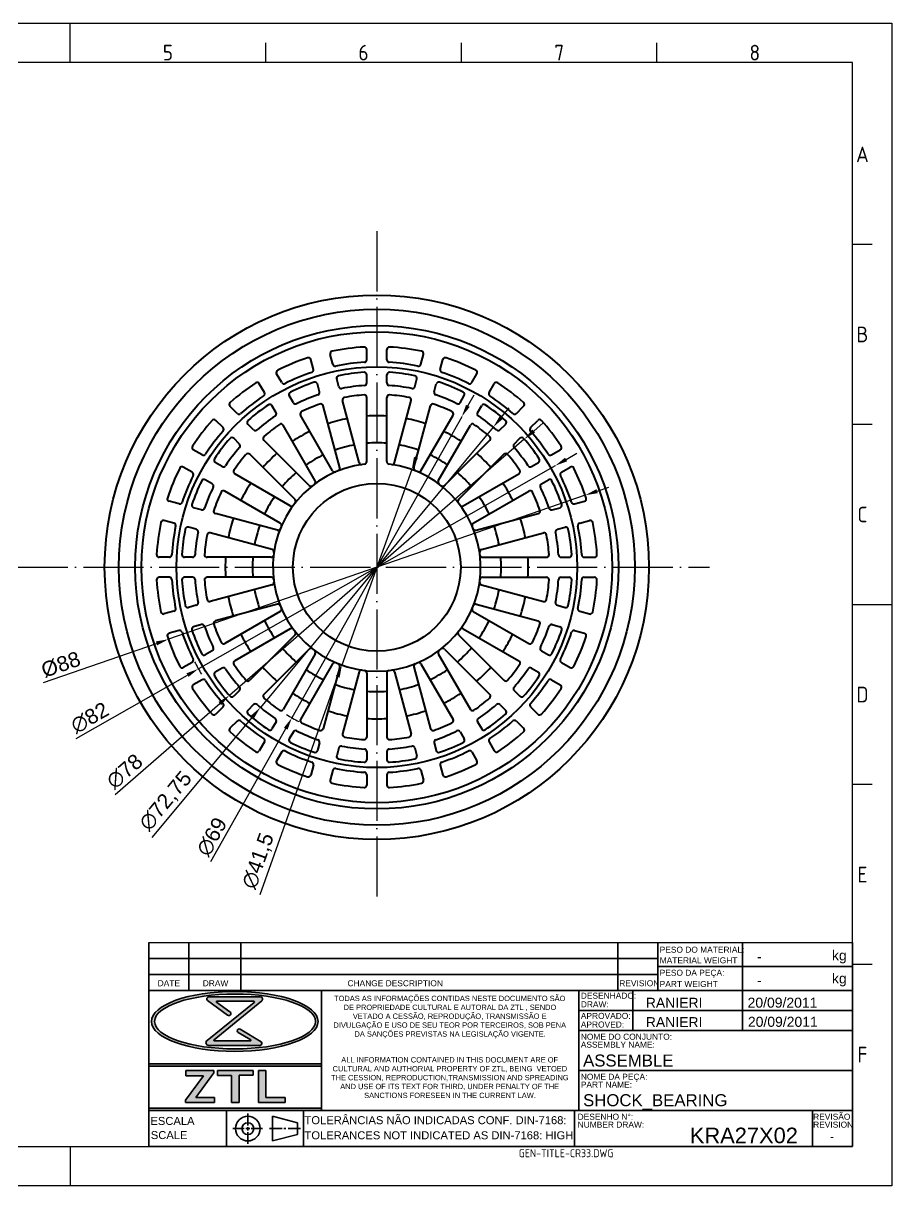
# Model space of a CAD drawing. Header units: millimetres. Extents: x 5041 to 5369, y 1806 to 2038.
# Drawn here: x 5195.4 to 5368.8, y 1805.6 to 2037.7 of the extents above; entities that cross this region are included whole.
import ezdxf
from ezdxf.enums import TextEntityAlignment as Align

# ---------------------------------------------------------------- set-up
doc = ezdxf.new("R2010")
doc.units = ezdxf.units.MM
for name, pattern in [('ACAD_ISO02W100', [15, 12, -3]), ('ACAD_ISO04W100', [30, 24, -3, 0, -3]), ('ACAD_ISO05W100', [33, 24, -3, 0, -3, 0, -3])]:
    doc.linetypes.add(name, pattern=pattern)
for name, color, linetype, lineweight in [('AM_0', 7, 'Continuous', 40), ('AM_4', 1, 'ACAD_ISO04W100', 25), ('AM_5', 3, 'Continuous', 25), ('AM_8', 40, 'ACAD_ISO02W100', 35), ('AM_BOR', 2, 'ACAD_ISO05W100', 35)]:
    doc.layers.add(name, color=color, linetype=linetype, lineweight=lineweight)
doc.styles.add('ACISOTS', font='isocp.shx', dxfattribs={"height": 1})
doc.styles.get("Standard").update_dxf_attribs({"font": 'arial.ttf'})
doc.dimstyles.new('ISO-25', dxfattribs={"dimtxt": 3, "dimasz": 2.5, "dimexe": 1.25, "dimexo": 0.625, "dimtad": 1, "dimtxsty": 'Standard', "dimcen": 2.5, "dimadec": 0, "dimazin": 0, "dimtfac": 1, "dimtmove": 0, "dimatfit": 3, "dimfxl": 1, "dimarcsym": 0})

# ---------------------------------------------------------------- blocks, each defined once
blk = doc.blocks.new('A3 ZTL')
for p, q in [((401.17, 280.82), (19.57, 280.82)), ((401.17, 9.78), (401.17, 280.82)), ((19.57, 9.78), (401.17, 9.78))]:
    blk.add_line(p, q)
at = {"layer": 'AM_BOR', "color": 135, "linetype": 'Continuous', "lineweight": 25}
for p, q in [((0, 290.61), (410.96, 290.61)), ((410.96, 290.61), (410.96, 0)), ((410.96, 0), (0, 0))]:
    blk.add_line(p, q, dxfattribs=at)
at = {"layer": 'AM_BOR', "color": 135, "lineweight": 25}
for p, q in [((205.48, 280.82), (205.48, 290.61)), ((254.4, 280.82), (254.4, 285.71)), ((303.33, 280.82), (303.33, 285.71)), ((352.25, 280.82), (352.25, 285.71)), ((406.07, 235.32), (401.17, 235.32)), ((406.07, 190.31), (401.17, 190.31)), ((401.17, 145.3), (410.96, 145.3)), ((406.07, 100.29), (401.17, 100.29)), ((406.07, 55.28), (401.17, 55.28)), ((205.48, 9.78), (205.48, 0))]:
    blk.add_line(p, q, dxfattribs=at)
at = {"layer": 'AM_BOR', "color": 135, "lineweight": 25, "style": 'ACISOTS'}
for s, p in [('5', (229.94, 283.27)), ('6', (278.86, 283.27)), ('7', (327.79, 283.27)), ('8', (376.71, 283.27)), ('A', (403.62, 257.83)), ('B', (403.62, 212.82)), ('C', (403.62, 167.81)), ('D', (403.62, 122.8)), ('E', (403.62, 77.79)), ('F', (403.62, 32.78))]:
    blk.add_text(s, height=3.91, dxfattribs=at).set_placement(p, align=Align.MIDDLE)
blk = doc.blocks.new('*D23')
at = {"layer": 'AM_5', "color": 0, "lineweight": -2}
for p, q in [((5309.97, 1944.3), (5312.33, 1945.12)), ((5307.61, 1943.49), (5224.35, 1914.73)), ((5199.44, 1906.13), (5221.99, 1913.91))]:
    blk.add_line(p, q, dxfattribs=at)
at = {"layer": 'AM_5', "color": 0}
for points in [[(5309.83, 1944.7), (5310.1, 1943.91), (5307.61, 1943.49)], [(5221.85, 1914.31), (5222.12, 1913.52), (5224.35, 1914.73)]]:
    blk.add_solid(points, dxfattribs=at)
at = {"layer": 'Defpoints', "color": 0}
for p in [(5307.61, 1943.49), (5224.35, 1914.73)]:
    blk.add_point(p, dxfattribs=at)
at = {"layer": 'AM_5', "color": 0, "insert": (5202.88, 1909.68), "char_height": 3, "attachment_point": 5, "rotation": 19.0537}
blk.add_mtext('%%C88', dxfattribs=at)
blk = doc.blocks.new('*D24')
at = {"layer": 'AM_5', "color": 0, "lineweight": -2}
for p, q in [((5303.78, 1950.63), (5305.95, 1951.86)), ((5301.61, 1949.39), (5230.35, 1908.83)), ((5205.95, 1894.94), (5228.17, 1907.59))]:
    blk.add_line(p, q, dxfattribs=at)
blk.add_arc((5265.98, 1929.11), 41, 207.4197, 211.3959, dxfattribs=at)
at = {"layer": 'AM_5', "color": 0}
for points in [[(5303.57, 1950.99), (5303.99, 1950.26), (5301.61, 1949.39)], [(5227.97, 1907.95), (5228.38, 1907.23), (5230.35, 1908.83)]]:
    blk.add_solid(points, dxfattribs=at)
at = {"layer": 'Defpoints', "color": 0}
for p in [(5301.61, 1949.39), (5230.35, 1908.83)]:
    blk.add_point(p, dxfattribs=at)
at = {"layer": 'AM_5', "color": 0, "insert": (5208.66, 1899.06), "char_height": 3, "attachment_point": 5, "rotation": 29.649}
blk.add_mtext('∅82', dxfattribs=at)
blk = doc.blocks.new('*D25')
at = {"layer": 'AM_5', "color": 0, "lineweight": -2}
for p, q in [((5297.32, 1956.31), (5299.21, 1957.95)), ((5295.43, 1954.67), (5236.53, 1903.54)), ((5213.75, 1883.77), (5234.64, 1901.9))]:
    blk.add_line(p, q, dxfattribs=at)
at = {"layer": 'AM_5', "color": 0}
for points in [[(5297.04, 1956.63), (5297.59, 1956), (5295.43, 1954.67)], [(5234.36, 1902.22), (5234.91, 1901.59), (5236.53, 1903.54)]]:
    blk.add_solid(points, dxfattribs=at)
at = {"layer": 'Defpoints', "color": 0}
for p in [(5295.43, 1954.67), (5236.53, 1903.54)]:
    blk.add_point(p, dxfattribs=at)
at = {"layer": 'AM_5', "color": 0, "insert": (5215.61, 1888.35), "char_height": 3, "attachment_point": 5, "rotation": 40.9595}
blk.add_mtext('∅78', dxfattribs=at)
blk = doc.blocks.new('*D26')
at = {"layer": 'AM_5', "color": 0, "lineweight": -2}
for p, q in [((5290.83, 1959.01), (5292.42, 1960.93)), ((5289.23, 1957.08), (5242.73, 1901.13)), ((5221.13, 1875.15), (5241.13, 1899.21))]:
    blk.add_line(p, q, dxfattribs=at)
at = {"layer": 'AM_5', "color": 0}
for points in [[(5290.51, 1959.27), (5291.15, 1958.74), (5289.23, 1957.08)], [(5240.81, 1899.48), (5241.45, 1898.95), (5242.73, 1901.13)]]:
    blk.add_solid(points, dxfattribs=at)
at = {"layer": 'Defpoints', "color": 0}
for p in [(5289.23, 1957.08), (5242.73, 1901.13)]:
    blk.add_point(p, dxfattribs=at)
at = {"layer": 'AM_5', "color": 0, "insert": (5223.91, 1882.37), "char_height": 3, "attachment_point": 5, "rotation": 50.2689}
blk.add_mtext('∅72,75', dxfattribs=at)
blk = doc.blocks.new('*D27')
at = {"layer": 'AM_5', "color": 0, "lineweight": -2}
for p, q in [((5284.16, 1961.33), (5285.39, 1963.51)), ((5282.93, 1959.15), (5249.02, 1899.06)), ((5232.82, 1870.36), (5247.79, 1896.89))]:
    blk.add_line(p, q, dxfattribs=at)
blk.add_arc((5265.98, 1929.11), 34.5, 238.4839, 243.1788, dxfattribs=at)
at = {"layer": 'AM_5', "color": 0}
for points in [[(5283.8, 1961.54), (5284.53, 1961.13), (5282.93, 1959.15)], [(5247.43, 1897.09), (5248.15, 1896.68), (5249.02, 1899.06)]]:
    blk.add_solid(points, dxfattribs=at)
at = {"layer": 'Defpoints', "color": 0}
for p in [(5282.93, 1959.15), (5249.02, 1899.06)]:
    blk.add_point(p, dxfattribs=at)
at = {"layer": 'AM_5', "color": 0, "insert": (5233.04, 1875.3), "char_height": 3, "attachment_point": 5, "rotation": 60.5599}
blk.add_mtext('∅69', dxfattribs=at)
blk = doc.blocks.new('*D28')
at = {"layer": 'AM_5', "color": 0, "lineweight": -2}
for p, q in [((5273.8, 1951), (5274.64, 1953.36)), ((5272.96, 1948.65), (5259, 1909.57)), ((5242.66, 1863.81), (5258.16, 1907.21))]:
    blk.add_line(p, q, dxfattribs=at)
at = {"layer": 'AM_5', "color": 0}
for points in [[(5273.4, 1951.14), (5274.19, 1950.86), (5272.96, 1948.65)], [(5257.77, 1907.35), (5258.55, 1907.07), (5259, 1909.57)]]:
    blk.add_solid(points, dxfattribs=at)
at = {"layer": 'Defpoints', "color": 0}
for p in [(5272.96, 1948.65), (5259, 1909.57)]:
    blk.add_point(p, dxfattribs=at)
at = {"layer": 'AM_5', "color": 0, "insert": (5242.4, 1870.45), "char_height": 3, "attachment_point": 5, "rotation": 70.3473}
blk.add_mtext('∅41,5', dxfattribs=at)

msp = doc.modelspace()

# ---------------------------------------------------------------- hatches: boundary and pattern name
at = {"linetype": 'Continuous'}
h = msp.add_hatch(color=0, dxfattribs=at)
h.paths.add_polyline_path([(5254.905, 1829.984), (5220.448, 1829.984), (5220.448, 1829.501), (5254.905, 1829.501)])
h.paths.add_polyline_path([(5254.905, 1821.122), (5220.448, 1821.122), (5220.448, 1820.639), (5254.905, 1820.639)])
at = {"layer": 'AM_8', "linetype": 'Continuous'}
h = msp.add_hatch(color=0, dxfattribs=at)
edge = h.paths.add_edge_path()
edge.add_ellipse((5237.616, 1838.439), major_axis=(16.624, 0), ratio=0.3599074, start_angle=191.45916, end_angle=452.8175)
edge.add_ellipse((5237.616, 1838.439), major_axis=(16.624, 0), ratio=0.3599074, start_angle=92.8175, end_angle=191.45916)
edge = h.paths.add_edge_path(flags=16)
edge.add_ellipse((5237.667, 1838.439), major_axis=(16.06, 0), ratio=0.3406642, start_angle=93.06698, end_angle=371.45916)
edge.add_ellipse((5237.667, 1838.439), major_axis=(16.06, 0), ratio=0.3406642, start_angle=11.45916, end_angle=93.06698)
h = msp.add_hatch(color=0, dxfattribs=at)
edge = h.paths.add_edge_path()
edge.add_line((5241.49, 1842.23), (5232.132, 1834.651))
edge.add_arc((5232.382, 1834.185), 0.529, 118.14094, 270)
edge.add_line((5232.382, 1833.656), (5242.673, 1833.656))
edge.add_arc((5242.659, 1834.046), 0.39, 271.96853, 418.91083)
edge.add_line((5242.861, 1834.38), (5238.694, 1836.892))
edge.add_arc((5238.496, 1836.568), 0.379, 58.66819, 238.80525)
edge.add_line((5238.3, 1836.244), (5240.789, 1834.737))
edge.add_arc((5240.734, 1834.659), 0.0958, -90, 54.65447, ccw=False)
edge.add_line((5240.734, 1834.563), (5233.562, 1834.563))
edge.add_arc((5233.583, 1834.694), 0.133, 129.23635, 260.82262, ccw=False)
edge.add_line((5233.499, 1834.797), (5243.026, 1842.578))
edge.add_arc((5242.778, 1842.919), 0.423, 306.0702, 450)
edge.add_line((5242.778, 1843.342), (5232.446, 1843.342))
edge.add_arc((5232.43, 1842.933), 0.409, 87.72721, 233.74708)
edge.add_line((5232.188, 1842.603), (5236.156, 1839.693))
edge.add_arc((5236.413, 1840.026), 0.421, 232.47139, 414.7334)
edge.add_line((5236.655, 1840.37), (5233.982, 1842.26))
edge.add_arc((5234.035, 1842.362), 0.115, 90, 242.52347, ccw=False)
edge.add_line((5234.035, 1842.477), (5241.424, 1842.477))
edge.add_arc((5241.401, 1842.339), 0.14, -50.99642, 80.76554, ccw=False)
for points in [[(5227.793, 1822.756), (5227.793, 1822.278), (5233.538, 1822.278), (5233.538, 1823.288), (5229.815, 1823.288), (5233.432, 1828.179), (5233.432, 1828.658), (5227.847, 1828.658), (5227.847, 1827.595), (5231.384, 1827.595)], [(5234.176, 1827.648), (5236.942, 1827.648), (5236.942, 1822.278), (5238.458, 1822.278), (5238.458, 1827.701), (5241.304, 1827.701), (5241.304, 1828.658), (5234.176, 1828.658)], [(5247.687, 1822.251), (5247.687, 1823.288), (5243.831, 1823.288), (5243.831, 1828.658), (5242.342, 1828.658), (5242.342, 1822.251)]]:
    msp.add_hatch(color=0, dxfattribs=at).paths.add_polyline_path(points)

# ---------------------------------------------------------------- linework, layer by layer
at = {"linetype": 'Continuous'}
msp.add_line((5220.448, 1854.18), (5361.002, 1854.18), dxfattribs=at)
at = {"layer": 'AM_0'}
for p, q in [((5253.324, 1968.603), (5252.795, 1970.579)), ((5257.188, 1969.638), (5256.659, 1971.614)), ((5263.977, 1970.532), (5263.977, 1972.578)), ((5267.977, 1970.532), (5267.977, 1972.578)), ((5274.767, 1969.638), (5275.296, 1971.614)), ((5278.63, 1968.603), (5279.16, 1970.579)), ((5243.534, 1963.982), (5242.511, 1965.754)), ((5246.998, 1965.982), (5245.975, 1967.754)), ((5258.387, 1965.163), (5257.966, 1966.736)), ((5263.977, 1965.899), (5263.977, 1967.527)), ((5267.977, 1965.899), (5267.977, 1967.527)), ((5273.568, 1965.163), (5273.989, 1966.736)), ((5284.957, 1965.982), (5285.98, 1967.754)), ((5288.421, 1963.982), (5289.444, 1965.754)), ((5254.524, 1964.127), (5254.102, 1965.701)), ((5277.431, 1964.127), (5277.853, 1965.701)), ((5238.101, 1959.813), (5236.654, 1961.26)), ((5245.85, 1959.97), (5245.036, 1961.38)), ((5249.314, 1961.97), (5248.5, 1963.38)), ((5258.584, 1948.974), (5255.269, 1961.343)), ((5262.448, 1950.01), (5259.133, 1962.379)), ((5263.977, 1950.211), (5263.977, 1963.016)), ((5267.977, 1950.211), (5267.977, 1963.016)), ((5269.507, 1950.01), (5272.822, 1962.379)), ((5273.371, 1948.974), (5276.685, 1961.343)), ((5282.64, 1961.97), (5283.455, 1963.38)), ((5286.104, 1959.97), (5286.919, 1961.38)), ((5293.854, 1959.813), (5295.301, 1961.26)), ((5257.158, 1948.384), (5250.755, 1959.474)), ((5274.797, 1948.384), (5281.199, 1959.474)), ((5235.272, 1956.985), (5233.826, 1958.432)), ((5241.377, 1956.537), (5240.225, 1957.689)), ((5253.694, 1946.384), (5247.291, 1957.474)), ((5278.261, 1946.384), (5284.663, 1957.474)), ((5290.578, 1956.537), (5291.729, 1957.689)), ((5296.682, 1956.985), (5298.129, 1958.432)), ((5238.549, 1953.709), (5237.397, 1954.86)), ((5252.47, 1945.444), (5243.415, 1954.499)), ((5279.485, 1945.444), (5288.54, 1954.499)), ((5293.406, 1953.709), (5294.558, 1954.86)), ((5231.104, 1951.552), (5229.332, 1952.575)), ((5300.851, 1951.552), (5302.623, 1952.575)), ((5235.116, 1949.236), (5233.706, 1950.05)), ((5249.641, 1942.616), (5240.587, 1951.671)), ((5282.313, 1942.616), (5291.368, 1951.671)), ((5296.839, 1949.236), (5298.249, 1950.05)), ((5229.104, 1948.088), (5227.332, 1949.111)), ((5248.702, 1941.392), (5237.612, 1947.795)), ((5283.253, 1941.392), (5294.343, 1947.795)), ((5302.851, 1948.088), (5304.623, 1949.111)), ((5233.116, 1945.772), (5231.706, 1946.586)), ((5298.839, 1945.772), (5300.249, 1946.586)), ((5246.702, 1937.928), (5235.612, 1944.33)), ((5285.253, 1937.928), (5296.343, 1944.33)), ((5226.483, 1941.761), (5224.507, 1942.291)), ((5230.958, 1940.562), (5229.385, 1940.984)), ((5300.996, 1940.562), (5302.569, 1940.984)), ((5305.472, 1941.761), (5307.448, 1942.291)), ((5225.448, 1937.898), (5223.472, 1938.427)), ((5246.112, 1936.502), (5233.742, 1939.816)), ((5285.843, 1936.502), (5298.212, 1939.816)), ((5306.507, 1937.898), (5308.483, 1938.427)), ((5229.923, 1936.699), (5228.35, 1937.12)), ((5245.076, 1932.638), (5232.707, 1935.953)), ((5286.878, 1932.638), (5299.248, 1935.953)), ((5302.032, 1936.699), (5303.605, 1937.12)), ((5224.554, 1931.108), (5222.508, 1931.108)), ((5229.187, 1931.108), (5227.559, 1931.108)), ((5244.875, 1931.108), (5232.069, 1931.108)), ((5287.08, 1931.108), (5299.885, 1931.108)), ((5302.768, 1931.108), (5304.396, 1931.108)), ((5307.401, 1931.108), (5309.447, 1931.108)), ((5224.554, 1927.108), (5222.508, 1927.108)), ((5229.187, 1927.108), (5227.559, 1927.108)), ((5244.875, 1927.108), (5232.069, 1927.108)), ((5287.08, 1927.108), (5299.885, 1927.108)), ((5302.768, 1927.108), (5304.396, 1927.108)), ((5307.401, 1927.108), (5309.447, 1927.108)), ((5245.076, 1925.579), (5232.707, 1922.264)), ((5286.878, 1925.579), (5299.248, 1922.264)), ((5246.112, 1921.715), (5233.742, 1918.401)), ((5285.843, 1921.715), (5298.212, 1918.401)), ((5225.448, 1920.319), (5223.472, 1919.79)), ((5229.923, 1921.518), (5228.35, 1921.097)), ((5246.702, 1920.289), (5235.612, 1913.887)), ((5285.253, 1920.289), (5296.343, 1913.887)), ((5302.032, 1921.518), (5303.605, 1921.097)), ((5306.507, 1920.319), (5308.483, 1919.79)), ((5230.958, 1917.655), (5229.385, 1917.233)), ((5300.996, 1917.655), (5302.569, 1917.233)), ((5226.483, 1916.455), (5224.507, 1915.926)), ((5248.702, 1916.825), (5237.612, 1910.422)), ((5249.641, 1915.601), (5240.587, 1906.546)), ((5282.313, 1915.601), (5291.368, 1906.546)), ((5283.253, 1916.825), (5294.343, 1910.422)), ((5305.472, 1916.455), (5307.448, 1915.926)), ((5233.116, 1912.445), (5231.706, 1911.631)), ((5252.47, 1912.773), (5243.415, 1903.718)), ((5279.485, 1912.773), (5288.54, 1903.718)), ((5298.839, 1912.445), (5300.249, 1911.631)), ((5229.104, 1910.129), (5227.332, 1909.106)), ((5253.694, 1911.833), (5247.291, 1900.743)), ((5278.261, 1911.833), (5284.663, 1900.743)), ((5302.851, 1910.129), (5304.623, 1909.106)), ((5235.116, 1908.981), (5233.706, 1908.167)), ((5257.158, 1909.833), (5250.755, 1898.743)), ((5258.584, 1909.243), (5255.269, 1896.874)), ((5262.448, 1908.207), (5259.133, 1895.838)), ((5263.977, 1908.006), (5263.977, 1895.201)), ((5267.977, 1908.006), (5267.977, 1895.201)), ((5269.507, 1908.207), (5272.822, 1895.838)), ((5273.371, 1909.243), (5276.685, 1896.874)), ((5274.797, 1909.833), (5281.199, 1898.743)), ((5296.839, 1908.981), (5298.249, 1908.167)), ((5231.104, 1906.665), (5229.332, 1905.642)), ((5300.851, 1906.665), (5302.623, 1905.642)), ((5238.549, 1904.508), (5237.397, 1903.357)), ((5293.406, 1904.508), (5294.558, 1903.357)), ((5235.272, 1901.232), (5233.826, 1899.785)), ((5241.377, 1901.68), (5240.225, 1900.528)), ((5290.578, 1901.68), (5291.729, 1900.528)), ((5296.682, 1901.232), (5298.129, 1899.785)), ((5238.101, 1898.404), (5236.654, 1896.957)), ((5293.854, 1898.404), (5295.301, 1896.957)), ((5245.85, 1898.247), (5245.036, 1896.837)), ((5249.314, 1896.247), (5248.5, 1894.837)), ((5282.64, 1896.247), (5283.455, 1894.837)), ((5286.104, 1898.247), (5286.919, 1896.837)), ((5243.534, 1894.235), (5242.511, 1892.463)), ((5254.524, 1894.09), (5254.102, 1892.516)), ((5277.431, 1894.09), (5277.853, 1892.516)), ((5288.421, 1894.235), (5289.444, 1892.463)), ((5246.998, 1892.235), (5245.975, 1890.463)), ((5258.387, 1893.054), (5257.966, 1891.481)), ((5263.977, 1892.318), (5263.977, 1890.69)), ((5267.977, 1892.318), (5267.977, 1890.69)), ((5273.568, 1893.054), (5273.989, 1891.481)), ((5284.957, 1892.235), (5285.98, 1890.463)), ((5253.324, 1889.614), (5252.795, 1887.638)), ((5278.63, 1889.614), (5279.16, 1887.638)), ((5257.188, 1888.579), (5256.659, 1886.603)), ((5263.977, 1887.685), (5263.977, 1885.639)), ((5267.977, 1887.685), (5267.977, 1885.639)), ((5274.767, 1888.579), (5275.296, 1886.603))]:
    msp.add_line(p, q, dxfattribs=at)
for radius in [54.35, 51.5, 48.25, 40, 16.75]:
    msp.add_circle((5265.977, 1929.108), radius, dxfattribs=at)
at = {"layer": 'AM_0', "ltscale": 0.5}
msp.add_circle((5265.977, 1929.108), 47, dxfattribs=at)
at = {"layer": 'AM_0'}
for centre, radius, start, end in [((5265.977, 1929.108), 44.041, 93.29156, 101.70844), ((5263.477, 1972.578), 0.5, 360, 93.29156), ((5268.477, 1972.578), 0.5, 86.70844, 180), ((5265.977, 1929.108), 44.041, 78.29156, 86.70844), ((5265.977, 1929.108), 44.041, 108.29156, 116.70844), ((5252.312, 1970.45), 0.5, 15, 108.29156), ((5257.141, 1971.744), 0.5, 101.70844, 195), ((5263.477, 1970.532), 0.5, 273.45375, 0), ((5268.477, 1970.532), 0.5, 180, 266.54625), ((5274.813, 1971.744), 0.5, 345, 78.29156), ((5279.643, 1970.45), 0.5, 71.70844, 165), ((5265.977, 1929.108), 44.041, 63.29156, 71.70844), ((5246.408, 1968.004), 0.5, 116.70844, 210), ((5252.841, 1968.473), 0.5, 288.45375, 15), ((5257.671, 1969.767), 0.5, 195, 281.54625), ((5265.977, 1929.108), 40.999, 93.45375, 101.54625), ((5265.977, 1929.108), 39, 93.72312, 101.27688), ((5263.477, 1967.527), 0.5, 0, 93.72312), ((5268.477, 1967.527), 0.5, 86.27688, 180), ((5265.977, 1929.108), 40.999, 78.45375, 86.54625), ((5265.977, 1929.108), 39, 78.72312, 86.27688), ((5274.284, 1969.767), 0.5, 258.45375, 345), ((5279.113, 1968.473), 0.5, 165, 251.54625), ((5285.547, 1968.004), 0.5, 330, 63.29156), ((5265.977, 1929.108), 44.041, 123.29156, 131.70844), ((5242.078, 1965.504), 0.5, 30, 123.29156), ((5247.431, 1966.232), 0.5, 210, 296.54625), ((5265.977, 1929.108), 40.999, 108.45375, 116.54625), ((5265.977, 1929.108), 39, 108.72312, 116.27688), ((5253.619, 1965.571), 0.5, 15, 108.72312), ((5258.449, 1966.865), 0.5, 101.27688, 195), ((5263.477, 1965.899), 0.5, 273.88744, 0), ((5268.477, 1965.899), 0.5, 180, 266.11256), ((5273.506, 1966.865), 0.5, 345, 78.72312), ((5278.336, 1965.571), 0.5, 71.27688, 165), ((5265.977, 1929.108), 39, 63.72312, 71.27688), ((5265.977, 1929.108), 40.999, 63.45375, 71.54625), ((5284.524, 1966.232), 0.5, 243.45375, 330), ((5289.877, 1965.504), 0.5, 56.70844, 150), ((5265.977, 1929.108), 44.041, 48.29156, 56.70844), ((5243.101, 1963.732), 0.5, 303.45375, 30), ((5248.933, 1963.63), 0.5, 116.27688, 210), ((5265.977, 1929.108), 36.375, 108.88744, 116.11256), ((5254.041, 1963.998), 0.5, 288.88744, 15), ((5258.87, 1965.292), 0.5, 195, 281.11256), ((5265.977, 1929.108), 36.375, 93.88744, 101.11256), ((5265.977, 1929.108), 34.5, 94.21673, 100.78327), ((5263.477, 1963.016), 0.5, 0, 94.21673), ((5268.477, 1963.016), 0.5, 85.78327, 180), ((5265.977, 1929.108), 36.375, 78.88744, 86.11256), ((5265.977, 1929.108), 34.5, 79.21673, 85.78327), ((5273.085, 1965.292), 0.5, 258.88744, 345), ((5277.914, 1963.998), 0.5, 165, 251.11256), ((5265.977, 1929.108), 36.375, 63.88744, 71.11256), ((5283.022, 1963.63), 0.5, 330, 63.72312), ((5288.854, 1963.732), 0.5, 150, 236.54625), ((5237.008, 1961.614), 0.5, 131.70844, 225), ((5265.977, 1929.108), 40.999, 123.45375, 131.54625), ((5265.977, 1929.108), 39, 123.72312, 131.27688), ((5244.603, 1961.13), 0.5, 30, 123.72312), ((5249.747, 1962.22), 0.5, 210, 296.11256), ((5265.977, 1929.108), 34.5, 109.21673, 115.78327), ((5254.787, 1961.214), 0.5, 15, 109.21673), ((5259.616, 1962.508), 0.5, 100.78327, 195), ((5272.339, 1962.508), 0.5, 345, 79.21673), ((5277.168, 1961.214), 0.5, 70.78327, 165), ((5265.977, 1929.108), 34.5, 64.21673, 70.78327), ((5282.207, 1962.22), 0.5, 243.88744, 330), ((5287.352, 1961.13), 0.5, 56.27688, 150), ((5265.977, 1929.108), 39, 48.72312, 56.27688), ((5265.977, 1929.108), 40.999, 48.45375, 56.54625), ((5294.947, 1961.614), 0.5, 315, 48.29156), ((5238.454, 1960.167), 0.5, 225, 311.54625), ((5265.977, 1929.108), 36.375, 123.88744, 131.11256), ((5245.417, 1959.72), 0.5, 303.88744, 30), ((5251.188, 1959.724), 0.5, 115.78327, 210), ((5265.977, 1929.108), 30.259, 101.2102, 108.7898), ((5265.977, 1929.108), 30.259, 86.2102, 93.7898), ((5265.977, 1929.108), 30.259, 71.2102, 78.7898), ((5280.766, 1959.724), 0.5, 330, 64.21673), ((5286.538, 1959.72), 0.5, 150, 236.11256), ((5265.977, 1929.108), 36.375, 48.88744, 56.11256), ((5293.5, 1960.167), 0.5, 228.45375, 315), ((5265.977, 1929.108), 44.041, 138.29156, 146.70844), ((5233.472, 1958.078), 0.5, 45, 138.29156), ((5234.919, 1956.631), 0.5, 318.45375, 45), ((5240.579, 1958.042), 0.5, 131.27688, 225), ((5241.731, 1956.891), 0.5, 225, 311.11256), ((5265.977, 1929.108), 34.5, 124.21673, 130.78327), ((5246.858, 1957.224), 0.5, 30, 124.21673), ((5285.096, 1957.224), 0.5, 55.78327, 150), ((5265.977, 1929.108), 34.5, 49.21673, 55.78327), ((5290.224, 1956.891), 0.5, 228.88744, 315), ((5291.376, 1958.042), 0.5, 315, 48.72312), ((5297.036, 1956.631), 0.5, 135, 221.54625), ((5298.483, 1958.078), 0.5, 41.70844, 135), ((5265.977, 1929.108), 44.041, 33.29156, 41.70844), ((5265.977, 1929.108), 40.999, 138.45375, 146.54625), ((5265.977, 1929.108), 39, 138.72312, 146.27688), ((5237.043, 1954.507), 0.5, 45, 138.72312), ((5243.769, 1954.853), 0.5, 130.78327, 225), ((5265.977, 1929.108), 30.259, 116.2102, 123.7898), ((5265.977, 1929.108), 30.259, 56.2102, 63.7898), ((5288.186, 1954.853), 0.5, 315, 49.21673), ((5294.911, 1954.507), 0.5, 41.27688, 135), ((5265.977, 1929.108), 39, 33.72312, 41.27688), ((5265.977, 1929.108), 40.999, 33.45375, 41.54625), ((5229.582, 1953.008), 0.5, 146.70844, 240), ((5265.977, 1929.108), 36.375, 138.88744, 146.11256), ((5238.195, 1953.355), 0.5, 318.88744, 45), ((5240.233, 1951.317), 0.5, 45, 139.21673), ((5265.977, 1929.108), 30.259, 131.2102, 138.7898), ((5265.977, 1929.108), 24.831, 100.38018, 109.61982), ((5265.977, 1929.108), 24.831, 85.38018, 94.61982), ((5265.977, 1929.108), 24.831, 70.38018, 79.61982), ((5265.977, 1929.108), 30.259, 41.2102, 48.7898), ((5291.722, 1951.317), 0.5, 40.78327, 135), ((5293.76, 1953.355), 0.5, 135, 221.11256), ((5265.977, 1929.108), 36.375, 33.88744, 41.11256), ((5302.373, 1953.008), 0.5, 300, 33.29156), ((5231.354, 1951.985), 0.5, 240, 326.54625), ((5233.956, 1950.483), 0.5, 146.27688, 240), ((5265.977, 1929.108), 34.5, 139.21673, 145.78327), ((5265.977, 1929.108), 20.75, 96.75633, 83.24367), ((5265.977, 1929.108), 24.831, 115.38018, 124.61982), ((5262.93, 1950.139), 0.5, 195, 278.24367), ((5263.477, 1950.211), 0.5, 276.75633, 0), ((5268.477, 1950.211), 0.5, 180, 263.24367), ((5269.024, 1950.139), 0.5, 261.75633, 345), ((5265.977, 1929.108), 24.831, 55.38018, 64.61982), ((5265.977, 1929.108), 34.5, 34.21673, 40.78327), ((5297.999, 1950.483), 0.5, 300, 33.72312), ((5300.601, 1951.985), 0.5, 213.45375, 300), ((5265.977, 1929.108), 44.041, 153.29156, 161.70844), ((5227.082, 1948.678), 0.5, 60, 153.29156), ((5265.977, 1929.108), 40.999, 153.45375, 161.54625), ((5228.854, 1947.655), 0.5, 333.45375, 60), ((5235.366, 1949.669), 0.5, 240, 326.11256), ((5237.862, 1948.228), 0.5, 145.78327, 240), ((5265.977, 1929.108), 24.831, 130.38018, 139.61982), ((5257.591, 1948.634), 0.5, 210, 293.24367), ((5258.101, 1948.845), 0.5, 291.75633, 15), ((5273.854, 1948.845), 0.5, 165, 248.24367), ((5274.364, 1948.634), 0.5, 246.75633, 330), ((5265.977, 1929.108), 24.831, 40.38018, 49.61982), ((5294.093, 1948.228), 0.5, 300, 34.21673), ((5296.589, 1949.669), 0.5, 213.88744, 300), ((5303.101, 1947.655), 0.5, 120, 206.54625), ((5265.977, 1929.108), 40.999, 18.45375, 26.54625), ((5304.873, 1948.678), 0.5, 26.70844, 120), ((5265.977, 1929.108), 44.041, 18.29156, 26.70844), ((5265.977, 1929.108), 39, 153.72312, 161.27688), ((5231.456, 1946.153), 0.5, 60, 153.72312), ((5265.977, 1929.108), 36.375, 153.88744, 161.11256), ((5232.866, 1945.339), 0.5, 333.88744, 60), ((5265.977, 1929.108), 30.259, 146.2102, 153.7898), ((5252.823, 1945.798), 0.5, 225, 308.24367), ((5253.261, 1946.134), 0.5, 306.75633, 30), ((5278.694, 1946.134), 0.5, 150, 233.24367), ((5279.131, 1945.798), 0.5, 231.75633, 315), ((5265.977, 1929.108), 30.259, 26.2102, 33.7898), ((5299.089, 1945.339), 0.5, 120, 206.11256), ((5265.977, 1929.108), 36.375, 18.88744, 26.11256), ((5300.499, 1946.153), 0.5, 26.27688, 120), ((5265.977, 1929.108), 39, 18.72312, 26.27688), ((5224.636, 1942.774), 0.5, 161.70844, 255), ((5265.977, 1929.108), 34.5, 154.21673, 160.78327), ((5235.362, 1943.897), 0.5, 60, 154.21673), ((5265.977, 1929.108), 24.831, 145.38018, 154.61982), ((5249.288, 1942.262), 0.5, 321.75633, 45), ((5282.667, 1942.262), 0.5, 135, 218.24367), ((5265.977, 1929.108), 24.831, 25.38018, 34.61982), ((5296.593, 1943.897), 0.5, 25.78327, 120), ((5265.977, 1929.108), 34.5, 19.21673, 25.78327), ((5307.318, 1942.774), 0.5, 285, 18.29156), ((5226.613, 1942.244), 0.5, 255, 341.54625), ((5229.515, 1941.467), 0.5, 161.27688, 255), ((5231.088, 1941.045), 0.5, 255, 341.11256), ((5233.872, 1940.299), 0.5, 160.78327, 255), ((5248.952, 1941.825), 0.5, 240, 323.24367), ((5283.003, 1941.825), 0.5, 216.75633, 300), ((5298.083, 1940.299), 0.5, 285, 19.21673), ((5300.867, 1941.045), 0.5, 198.88744, 285), ((5302.44, 1941.467), 0.5, 285, 18.72312), ((5305.342, 1942.244), 0.5, 198.45375, 285), ((5265.977, 1929.108), 44.041, 168.29156, 176.70844), ((5223.342, 1937.944), 0.5, 75, 168.29156), ((5225.318, 1937.415), 0.5, 348.45375, 75), ((5265.977, 1929.108), 30.259, 161.2102, 168.7898), ((5246.452, 1937.495), 0.5, 336.75633, 60), ((5285.503, 1937.495), 0.5, 120, 203.24367), ((5265.977, 1929.108), 30.259, 11.2102, 18.7898), ((5306.636, 1937.415), 0.5, 105, 191.54625), ((5308.613, 1937.944), 0.5, 11.70844, 105), ((5265.977, 1929.108), 44.041, 3.29156, 11.70844), ((5265.977, 1929.108), 40.999, 168.45375, 176.54625), ((5265.977, 1929.108), 39, 168.72312, 176.27688), ((5228.221, 1936.637), 0.5, 75, 168.72312), ((5265.977, 1929.108), 36.375, 168.88744, 176.11256), ((5229.794, 1936.216), 0.5, 348.88744, 75), ((5265.977, 1929.108), 34.5, 169.21673, 175.78327), ((5232.578, 1935.47), 0.5, 75, 169.21673), ((5265.977, 1929.108), 24.831, 160.38018, 169.61982), ((5246.241, 1936.985), 0.5, 255, 338.24367), ((5285.714, 1936.985), 0.5, 201.75633, 285), ((5265.977, 1929.108), 24.831, 10.38018, 19.61982), ((5299.377, 1935.47), 0.5, 10.78327, 105), ((5265.977, 1929.108), 34.5, 4.21673, 10.78327), ((5302.161, 1936.216), 0.5, 105, 191.11256), ((5265.977, 1929.108), 36.375, 3.88744, 11.11256), ((5303.734, 1936.637), 0.5, 11.27688, 105), ((5265.977, 1929.108), 39, 3.72312, 11.27688), ((5265.977, 1929.108), 40.999, 3.45375, 11.54625), ((5222.508, 1931.608), 0.5, 176.70844, 270), ((5224.554, 1931.608), 0.5, 270, 356.54625), ((5227.559, 1931.608), 0.5, 176.27688, 270), ((5229.187, 1931.608), 0.5, 270, 356.11256), ((5232.069, 1931.608), 0.5, 175.78327, 270), ((5265.977, 1929.108), 30.259, 176.2102, 183.7898), ((5265.977, 1929.108), 24.831, 175.38018, 184.61982), ((5244.875, 1931.608), 0.5, 270, 353.24367), ((5244.947, 1932.155), 0.5, 351.75633, 75), ((5287.008, 1932.155), 0.5, 105, 188.24367), ((5287.08, 1931.608), 0.5, 186.75633, 270), ((5265.977, 1929.108), 24.831, 355.38018, 4.61982), ((5265.977, 1929.108), 30.259, 356.2102, 3.7898), ((5299.885, 1931.608), 0.5, 270, 4.21673), ((5302.768, 1931.608), 0.5, 183.88744, 270), ((5304.396, 1931.608), 0.5, 270, 3.72312), ((5307.401, 1931.608), 0.5, 183.45375, 270), ((5309.447, 1931.608), 0.5, 270, 3.29156), ((5222.508, 1926.608), 0.5, 90, 183.29156), ((5265.977, 1929.108), 44.041, 183.29156, 191.70844), ((5224.554, 1926.608), 0.5, 3.45375, 90), ((5265.977, 1929.108), 40.999, 183.45375, 191.54625), ((5227.559, 1926.608), 0.5, 90, 183.72312), ((5265.977, 1929.108), 39, 183.72312, 191.27688), ((5229.187, 1926.608), 0.5, 3.88744, 90), ((5265.977, 1929.108), 36.375, 183.88744, 191.11256), ((5232.069, 1926.608), 0.5, 90, 184.21673), ((5265.977, 1929.108), 34.5, 184.21673, 190.78327), ((5244.875, 1926.608), 0.5, 6.75633, 90), ((5287.08, 1926.608), 0.5, 90, 173.24367), ((5265.977, 1929.108), 34.5, 349.21673, 355.78327), ((5299.885, 1926.608), 0.5, 355.78327, 90), ((5265.977, 1929.108), 36.375, 348.88744, 356.11256), ((5302.768, 1926.608), 0.5, 90, 176.11256), ((5265.977, 1929.108), 39, 348.72312, 356.27688), ((5304.396, 1926.608), 0.5, 356.27688, 90), ((5265.977, 1929.108), 40.999, 348.45375, 356.54625), ((5307.401, 1926.608), 0.5, 90, 176.54625), ((5265.977, 1929.108), 44.041, 348.29156, 356.70844), ((5309.447, 1926.608), 0.5, 356.70844, 90), ((5265.977, 1929.108), 24.831, 190.38018, 199.61982), ((5244.947, 1926.062), 0.5, 285, 8.24367), ((5287.008, 1926.062), 0.5, 171.75633, 255), ((5265.977, 1929.108), 24.831, 340.38018, 349.61982), ((5229.794, 1922.001), 0.5, 285, 11.11256), ((5232.578, 1922.747), 0.5, 190.78327, 285), ((5265.977, 1929.108), 30.259, 191.2102, 198.7898), ((5246.241, 1921.232), 0.5, 21.75633, 105), ((5285.714, 1921.232), 0.5, 75, 158.24367), ((5265.977, 1929.108), 30.259, 341.2102, 348.7898), ((5299.377, 1922.747), 0.5, 255, 349.21673), ((5302.161, 1922.001), 0.5, 168.88744, 255), ((5223.342, 1920.273), 0.5, 191.70844, 285), ((5225.318, 1920.802), 0.5, 285, 11.54625), ((5228.221, 1921.58), 0.5, 191.27688, 285), ((5246.452, 1920.722), 0.5, 300, 23.24367), ((5285.503, 1920.722), 0.5, 156.75633, 240), ((5303.734, 1921.58), 0.5, 255, 348.72312), ((5306.636, 1920.802), 0.5, 168.45375, 255), ((5308.613, 1920.273), 0.5, 255, 348.29156), ((5229.515, 1916.75), 0.5, 105, 198.72312), ((5231.088, 1917.172), 0.5, 18.88744, 105), ((5265.977, 1929.108), 36.375, 198.88744, 206.11256), ((5233.872, 1917.918), 0.5, 105, 199.21673), ((5265.977, 1929.108), 34.5, 199.21673, 205.78327), ((5265.977, 1929.108), 24.831, 205.38018, 214.61982), ((5265.977, 1929.108), 24.831, 325.38018, 334.61982), ((5265.977, 1929.108), 34.5, 334.21673, 340.78327), ((5298.083, 1917.918), 0.5, 340.78327, 75), ((5265.977, 1929.108), 36.375, 333.88744, 341.11256), ((5300.867, 1917.172), 0.5, 75, 161.11256), ((5302.44, 1916.75), 0.5, 341.27688, 75), ((5224.636, 1915.443), 0.5, 105, 198.29156), ((5265.977, 1929.108), 44.041, 198.29156, 206.70844), ((5226.613, 1915.973), 0.5, 18.45375, 105), ((5265.977, 1929.108), 40.999, 198.45375, 206.54625), ((5265.977, 1929.108), 39, 198.72312, 206.27688), ((5265.977, 1929.108), 30.259, 206.2102, 213.7898), ((5248.952, 1916.392), 0.5, 36.75633, 120), ((5249.288, 1915.955), 0.5, 315, 38.24367), ((5282.667, 1915.955), 0.5, 141.75633, 225), ((5283.003, 1916.392), 0.5, 60, 143.24367), ((5265.977, 1929.108), 30.259, 326.2102, 333.7898), ((5265.977, 1929.108), 39, 333.72312, 341.27688), ((5265.977, 1929.108), 40.999, 333.45375, 341.54625), ((5305.342, 1915.973), 0.5, 75, 161.54625), ((5265.977, 1929.108), 44.041, 333.29156, 341.70844), ((5307.318, 1915.443), 0.5, 341.70844, 75), ((5232.866, 1912.878), 0.5, 300, 26.11256), ((5235.362, 1914.32), 0.5, 205.78327, 300), ((5265.977, 1929.108), 24.831, 220.38018, 229.61982), ((5252.823, 1912.419), 0.5, 51.75633, 135), ((5253.261, 1912.083), 0.5, 330, 53.24367), ((5278.694, 1912.083), 0.5, 126.75633, 210), ((5279.131, 1912.419), 0.5, 45, 128.24367), ((5265.977, 1929.108), 24.831, 310.38018, 319.61982), ((5296.593, 1914.32), 0.5, 240, 334.21673), ((5299.089, 1912.878), 0.5, 153.88744, 240), ((5228.854, 1910.562), 0.5, 300, 26.54625), ((5231.456, 1912.064), 0.5, 206.27688, 300), ((5237.862, 1909.989), 0.5, 120, 214.21673), ((5257.591, 1909.583), 0.5, 66.75633, 150), ((5274.364, 1909.583), 0.5, 30, 113.24367), ((5294.093, 1909.989), 0.5, 325.78327, 60), ((5300.499, 1912.064), 0.5, 240, 333.72312), ((5303.101, 1910.562), 0.5, 153.45375, 240), ((5227.082, 1909.539), 0.5, 206.70844, 300), ((5233.956, 1907.734), 0.5, 120, 213.72312), ((5235.366, 1908.548), 0.5, 33.88744, 120), ((5265.977, 1929.108), 36.375, 213.88744, 221.11256), ((5265.977, 1929.108), 34.5, 214.21673, 220.78327), ((5265.977, 1929.108), 30.259, 221.2102, 228.7898), ((5265.977, 1929.108), 24.831, 235.38018, 244.61982), ((5258.101, 1909.372), 0.5, 345, 68.24367), ((5262.93, 1908.078), 0.5, 81.75633, 165), ((5263.477, 1908.006), 0.5, 0, 83.24367), ((5268.477, 1908.006), 0.5, 96.75633, 180), ((5269.024, 1908.078), 0.5, 15, 98.24367), ((5273.854, 1909.372), 0.5, 111.75633, 195), ((5265.977, 1929.108), 24.831, 295.38018, 304.61982), ((5265.977, 1929.108), 30.259, 311.2102, 318.7898), ((5265.977, 1929.108), 34.5, 319.21673, 325.78327), ((5265.977, 1929.108), 36.375, 318.88744, 326.11256), ((5296.589, 1908.548), 0.5, 60, 146.11256), ((5297.999, 1907.734), 0.5, 326.27688, 60), ((5304.873, 1909.539), 0.5, 240, 333.29156), ((5229.582, 1905.209), 0.5, 120, 213.29156), ((5231.354, 1906.232), 0.5, 33.45375, 120), ((5265.977, 1929.108), 40.999, 213.45375, 221.54625), ((5265.977, 1929.108), 39, 213.72312, 221.27688), ((5240.233, 1906.9), 0.5, 220.78327, 315), ((5265.977, 1929.108), 24.831, 250.38018, 259.61982), ((5265.977, 1929.108), 24.831, 280.38018, 289.61982), ((5291.722, 1906.9), 0.5, 225, 319.21673), ((5265.977, 1929.108), 39, 318.72312, 326.27688), ((5265.977, 1929.108), 40.999, 318.45375, 326.54625), ((5300.601, 1906.232), 0.5, 60, 146.54625), ((5302.373, 1905.209), 0.5, 326.70844, 60), ((5265.977, 1929.108), 44.041, 213.29156, 221.70844), ((5237.043, 1903.71), 0.5, 221.27688, 315), ((5238.195, 1904.862), 0.5, 315, 41.11256), ((5243.769, 1903.364), 0.5, 135, 229.21673), ((5265.977, 1929.108), 30.259, 236.2102, 243.7898), ((5265.977, 1929.108), 24.831, 265.38018, 274.61982), ((5265.977, 1929.108), 30.259, 296.2102, 303.7898), ((5288.186, 1903.364), 0.5, 310.78327, 45), ((5293.76, 1904.862), 0.5, 138.88744, 225), ((5294.911, 1903.71), 0.5, 225, 318.72312), ((5265.977, 1929.108), 44.041, 318.29156, 326.70844), ((5234.919, 1901.586), 0.5, 315, 41.54625), ((5241.731, 1901.326), 0.5, 48.88744, 135), ((5265.977, 1929.108), 36.375, 228.88744, 236.11256), ((5265.977, 1929.108), 34.5, 229.21673, 235.78327), ((5246.858, 1900.993), 0.5, 235.78327, 330), ((5285.096, 1900.993), 0.5, 210, 304.21673), ((5265.977, 1929.108), 34.5, 304.21673, 310.78327), ((5265.977, 1929.108), 36.375, 303.88744, 311.11256), ((5290.224, 1901.326), 0.5, 45, 131.11256), ((5297.036, 1901.586), 0.5, 138.45375, 225), ((5233.472, 1900.139), 0.5, 221.70844, 315), ((5238.454, 1898.05), 0.5, 48.45375, 135), ((5265.977, 1929.108), 40.999, 228.45375, 236.54625), ((5240.579, 1900.175), 0.5, 135, 228.72312), ((5265.977, 1929.108), 39, 228.72312, 236.27688), ((5245.417, 1898.497), 0.5, 330, 56.11256), ((5251.188, 1898.493), 0.5, 150, 244.21673), ((5265.977, 1929.108), 30.259, 251.2102, 258.7898), ((5265.977, 1929.108), 30.259, 266.2102, 273.7898), ((5265.977, 1929.108), 30.259, 281.2102, 288.7898), ((5280.766, 1898.493), 0.5, 295.78327, 30), ((5286.538, 1898.497), 0.5, 123.88744, 210), ((5265.977, 1929.108), 39, 303.72312, 311.27688), ((5265.977, 1929.108), 40.999, 303.45375, 311.54625), ((5291.376, 1900.175), 0.5, 311.27688, 45), ((5293.5, 1898.05), 0.5, 45, 131.54625), ((5298.483, 1900.139), 0.5, 225, 318.29156), ((5237.008, 1896.603), 0.5, 135, 228.29156), ((5265.977, 1929.108), 44.041, 228.29156, 236.70844), ((5244.603, 1897.087), 0.5, 236.27688, 330), ((5249.747, 1895.997), 0.5, 63.88744, 150), ((5265.977, 1929.108), 36.375, 243.88744, 251.11256), ((5265.977, 1929.108), 34.5, 244.21673, 250.78327), ((5254.787, 1897.003), 0.5, 250.78327, 345), ((5277.168, 1897.003), 0.5, 195, 289.21673), ((5265.977, 1929.108), 34.5, 289.21673, 295.78327), ((5265.977, 1929.108), 36.375, 288.88744, 296.11256), ((5282.207, 1895.997), 0.5, 30, 116.11256), ((5287.352, 1897.087), 0.5, 210, 303.72312), ((5265.977, 1929.108), 44.041, 303.29156, 311.70844), ((5294.947, 1896.603), 0.5, 311.70844, 45), ((5243.101, 1894.485), 0.5, 330, 56.54625), ((5248.933, 1894.587), 0.5, 150, 243.72312), ((5265.977, 1929.108), 39, 243.72312, 251.27688), ((5254.041, 1894.219), 0.5, 345, 71.11256), ((5259.616, 1895.709), 0.5, 165, 259.21673), ((5265.977, 1929.108), 34.5, 259.21673, 265.78327), ((5263.477, 1895.201), 0.5, 265.78327, 360), ((5268.477, 1895.201), 0.5, 180, 274.21673), ((5265.977, 1929.108), 34.5, 274.21673, 280.78327), ((5272.339, 1895.709), 0.5, 280.78327, 15), ((5277.914, 1894.219), 0.5, 108.88744, 195), ((5265.977, 1929.108), 39, 288.72312, 296.27688), ((5283.022, 1894.587), 0.5, 296.27688, 30), ((5288.854, 1894.485), 0.5, 123.45375, 210), ((5242.078, 1892.713), 0.5, 236.70844, 330), ((5247.431, 1891.985), 0.5, 63.45375, 150), ((5265.977, 1929.108), 40.999, 243.45375, 251.54625), ((5253.619, 1892.646), 0.5, 251.27688, 345), ((5258.449, 1891.352), 0.5, 165, 258.72312), ((5258.87, 1892.925), 0.5, 78.88744, 165), ((5265.977, 1929.108), 36.375, 258.88744, 266.11256), ((5263.477, 1892.318), 0.5, 0, 86.11256), ((5268.477, 1892.318), 0.5, 93.88744, 180), ((5265.977, 1929.108), 36.375, 273.88744, 281.11256), ((5273.085, 1892.925), 0.5, 15, 101.11256), ((5273.506, 1891.352), 0.5, 281.27688, 15), ((5278.336, 1892.646), 0.5, 195, 288.72312), ((5265.977, 1929.108), 40.999, 288.45375, 296.54625), ((5284.524, 1891.985), 0.5, 30, 116.54625), ((5289.877, 1892.713), 0.5, 210, 303.29156), ((5246.408, 1890.213), 0.5, 150, 243.29156), ((5265.977, 1929.108), 44.041, 243.29156, 251.70844), ((5252.841, 1889.744), 0.5, 345, 71.54625), ((5265.977, 1929.108), 39, 258.72312, 266.27688), ((5263.477, 1890.69), 0.5, 266.27688, 0), ((5268.477, 1890.69), 0.5, 180, 273.72312), ((5265.977, 1929.108), 39, 273.72312, 281.27688), ((5279.113, 1889.744), 0.5, 108.45375, 195), ((5265.977, 1929.108), 44.041, 288.29156, 296.70844), ((5285.547, 1890.213), 0.5, 296.70844, 30), ((5252.312, 1887.767), 0.5, 251.70844, 345), ((5257.671, 1888.45), 0.5, 78.45375, 165), ((5265.977, 1929.108), 40.999, 258.45375, 266.54625), ((5263.477, 1887.685), 0.5, 0, 86.54625), ((5268.477, 1887.685), 0.5, 93.45375, 180), ((5265.977, 1929.108), 40.999, 273.45375, 281.54625), ((5274.284, 1888.45), 0.5, 15, 101.54625), ((5279.643, 1887.767), 0.5, 195, 288.29156), ((5257.141, 1886.473), 0.5, 165, 258.29156), ((5265.977, 1929.108), 44.041, 258.29156, 266.70844), ((5263.477, 1885.639), 0.5, 266.70844, 0), ((5268.477, 1885.639), 0.5, 180, 273.29156), ((5265.977, 1929.108), 44.041, 273.29156, 281.70844), ((5274.813, 1886.473), 0.5, 281.70844, 15)]:
    msp.add_arc(centre, radius, start, end, dxfattribs=at)
at = {"layer": 'AM_4', "ltscale": 0.5}
for p, q in [((5265.977, 1996.178), (5265.977, 1862.039)), ((5116.797, 1929.108), (5332.414, 1929.108))]:
    msp.add_line(p, q, dxfattribs=at)
at = {"layer": 'AM_8', "color": 0, "linetype": 'Continuous'}
for p, q in [((5220.448, 1854.18), (5220.448, 1813.451)), ((5228.434, 1854.18), (5228.434, 1844.597)), ((5238.816, 1854.18), (5238.816, 1844.597)), ((5314.082, 1854.18), (5314.082, 1844.597)), ((5322.068, 1844.597), (5322.068, 1854.18)), ((5339.04, 1854.18), (5339.04, 1849.388)), ((5361.002, 1813.451), (5361.002, 1854.18)), ((5322.068, 1850.986), (5220.448, 1850.986)), ((5220.448, 1847.791), (5322.068, 1847.791)), ((5322.068, 1849.388), (5361.002, 1849.388)), ((5339.04, 1849.388), (5339.04, 1844.597)), ((5220.448, 1844.597), (5305.1, 1844.597)), ((5232.446, 1843.342), (5242.778, 1843.342)), ((5254.905, 1844.597), (5254.905, 1820.639)), ((5305.1, 1844.597), (5361.002, 1844.597)), ((5306.319, 1844.597), (5306.319, 1829.423)), ((5317.079, 1844.597), (5317.079, 1836.611)), ((5339.04, 1844.597), (5339.04, 1836.611)), ((5306.319, 1840.604), (5361.002, 1840.604)), ((5306.319, 1836.611), (5361.002, 1836.611)), ((5220.448, 1829.984), (5254.905, 1829.984)), ((5254.905, 1829.501), (5220.448, 1829.501)), ((5306.319, 1829.423), (5306.319, 1820.639)), ((5227.793, 1822.756), (5231.384, 1827.595)), ((5227.847, 1827.595), (5227.847, 1828.658)), ((5227.847, 1828.658), (5233.432, 1828.658)), ((5231.384, 1827.595), (5227.847, 1827.595)), ((5233.432, 1828.179), (5229.815, 1823.288)), ((5233.432, 1828.658), (5233.432, 1828.179)), ((5234.176, 1827.648), (5234.176, 1828.658)), ((5234.176, 1828.658), (5241.304, 1828.658)), ((5236.942, 1827.648), (5234.176, 1827.648)), ((5236.942, 1822.278), (5236.942, 1827.648)), ((5238.458, 1827.701), (5238.458, 1822.278)), ((5241.304, 1827.701), (5238.458, 1827.701)), ((5241.304, 1828.658), (5241.304, 1827.701)), ((5242.342, 1822.251), (5242.342, 1828.658)), ((5242.342, 1828.658), (5243.831, 1828.658)), ((5243.831, 1828.658), (5243.831, 1823.288)), ((5306.319, 1828.625), (5361.002, 1828.625)), ((5227.793, 1822.278), (5227.793, 1822.756)), ((5233.538, 1822.278), (5227.793, 1822.278)), ((5229.815, 1823.288), (5233.538, 1823.288)), ((5233.538, 1823.288), (5233.538, 1822.278)), ((5238.458, 1822.278), (5236.942, 1822.278)), ((5247.687, 1822.251), (5242.342, 1822.251)), ((5243.831, 1823.288), (5247.687, 1823.288)), ((5247.687, 1823.288), (5247.687, 1822.251)), ((5220.448, 1821.122), (5254.905, 1821.122)), ((5220.448, 1820.639), (5243.197, 1820.639)), ((5305.1, 1820.639), (5220.448, 1820.639)), ((5255.875, 1820.639), (5220.448, 1820.639)), ((5235.968, 1820.639), (5235.968, 1813.451)), ((5240.224, 1820.063), (5240.224, 1817.693)), ((5250.152, 1818.23), (5245.128, 1819.503)), ((5245.128, 1819.503), (5245.128, 1814.587)), ((5251.347, 1820.639), (5251.347, 1813.451)), ((5305.1, 1820.639), (5353.016, 1820.639)), ((5305.432, 1813.451), (5305.432, 1820.639)), ((5361.002, 1820.639), (5353.016, 1820.639)), ((5353.016, 1820.639), (5353.016, 1813.451)), ((5240.224, 1817.363), (5240.224, 1816.655)), ((5250.152, 1818.23), (5250.152, 1815.86)), ((5237.221, 1817.045), (5239.475, 1817.045)), ((5239.817, 1817.045), (5240.611, 1817.045)), ((5240.224, 1816.338), (5240.224, 1814.028)), ((5240.916, 1817.045), (5243.156, 1817.045)), ((5244.58, 1817.045), (5247.05, 1817.045)), ((5250.152, 1815.86), (5245.128, 1814.587)), ((5247.431, 1817.045), (5247.828, 1817.045)), ((5248.288, 1817.045), (5250.734, 1817.045)), ((5220.448, 1813.451), (5361.002, 1813.451))]:
    msp.add_line(p, q, dxfattribs=at)
msp.add_lwpolyline([(5232.446, 1843.342), (5242.778, 1843.342, -0.7260746), (5243.026, 1842.578), (5233.499, 1834.797, 0.646844), (5233.562, 1834.563), (5240.734, 1834.563, 0.7309147), (5240.789, 1834.737), (5238.3, 1836.244, -1.0011968), (5238.694, 1836.892), (5242.861, 1834.38, -0.7463434), (5242.673, 1833.656), (5232.382, 1833.656, -0.7802957), (5232.132, 1834.651), (5241.49, 1842.23, 0.6479319), (5241.424, 1842.477), (5234.035, 1842.477, 0.7849705), (5233.982, 1842.26), (5236.655, 1840.37, -1.0199372), (5236.156, 1839.693), (5232.188, 1842.603, -0.7400952), (5232.446, 1843.342, -0.2577936)], format="xyb", dxfattribs=at)
for radius in [2.458, 1.185]:
    msp.add_circle((5240.224, 1817.045), radius, dxfattribs=at)
for centre, major_axis, ratio in [((5237.616, 1838.439), (-16.624, 0), 0.3599074), ((5237.667, 1838.439), (-16.06, 0), 0.3406642)]:
    msp.add_ellipse(centre, major_axis=major_axis, ratio=ratio, dxfattribs=at)

# ---------------------------------------------------------------- block references
at = {"linetype": 'ByBlock', "lineweight": 0, "xscale": 0.7986000000000003, "yscale": 0.7986000000000003, "zscale": 0.7986000000000003}
msp.add_blockref('A3 ZTL', (5040.624, 1805.637), dxfattribs=at)

# ---------------------------------------------------------------- texts
at = {"color": 0, "linetype": 'Continuous', "char_height": 1.0648, "attachment_point": 1}
for s, insert in [('\\pi1.0929;TODAS AS INFORMAÇÕES CONTIDAS NESTE DOCUMENTO SÃO \\P\\pi2.9905;DE PROPRIEDADE CULTURAL E AUTORAL DA ZTL , SENDO \\P\\pi4.8441;VETADO A CESSÃO, REPRODUÇÃO, TRANSMISSÃO E \\P\\pi0.97201;DIVULGAÇÃO E USO DE SEU TEOR POR TERCEIROS, SOB PENA \\P\\pi5.1691;DA SANÇÕES PREVISTAS NA LEGISLAÇÃO VIGENTE.', (5256.354, 1843.571)), ('\\pi2.5235;ALL INFORMATION CONTAINED IN THIS DOCUMENT ARE OF \\P\\pi0.7868;CULTURAL AND AUTHORIAL PROPERTY OF ZTL, BEING  VETOED \\P\\pi0.48574;THE CESSION, REPRODUCTION,TRANSMISSION AND SPREADING \\P\\pi2.3223;AND USE OF ITS TEXT FOR THIRD, UNDER PENALTY OF THE \\P\\pi7.091;SANCTIONS FORESEEN IN THE CURRENT LAW.', (5256.354, 1831.31))]:
    msp.add_mtext_dynamic_manual_height_columns(s, width=48.28462, gutter_width=12.5, heights=[0], dxfattribs=dict(at, insert=insert))
at = {"layer": 'AM_8', "color": 0, "linetype": 'Continuous'}
for s, height, p in [('PESO DO MATERIAL:', 1.1979, (5322.47, 1852.166)), ('kg', 1.9965, (5356.875, 1850.635)), ('MATERIAL WEIGHT', 1.1979, (5322.47, 1850.044)), ('PESO DA PEÇA:', 1.1979, (5322.47, 1847.562)), ('kg', 1.9965, (5356.875, 1846.028)), ('DATE', 1.1979, (5222.217, 1845.467)), ('DRAW', 1.1979, (5231.216, 1845.467)), ('CHANGE DESCRIPTION', 1.1979, (5260.12, 1845.467)), ('REVISION', 1.1979, (5314.398, 1845.467)), ('PART WEIGHT', 1.1979, (5322.47, 1845.327)), ('DESENHADO:', 1.1979, (5306.721, 1842.984)), ('DRAW:', 1.1979, (5306.721, 1841.261)), ('APROVADO:', 1.1979, (5306.721, 1838.95)), ('APROVED:', 1.1979, (5306.721, 1837.227)), ('NOME DO CONJUNTO:', 1.1979, (5306.721, 1834.789)), ('ASSEMBLY NAME:', 1.1979, (5306.721, 1833.212)), ('NOME DA PEÇA:', 1.1979, (5306.721, 1826.803)), ('PART NAME:', 1.1979, (5306.721, 1825.226)), ('TOLERÂNCIAS NÃO INDICADAS CONF. DIN-7168:', 1.5972, (5251.545, 1817.927)), ('DESENHO N%%d:', 1.1979, (5306.084, 1818.817)), ('REVISÃO', 1.1979, (5353.116, 1818.817)), ('ESCALA', 1.5972, (5220.774, 1817.778)), ('NUMBER DRAW:', 1.1979, (5306.084, 1817.24)), ('REVISION', 1.1979, (5353.116, 1817.24)), ('SCALE', 1.5972, (5220.848, 1814.956)), ('TOLERANCES NOT INDICATED AS DIN-7168: HIGH', 1.5972, (5251.545, 1814.912))]:
    msp.add_text(s, height=height, dxfattribs=at).set_placement(p)
for p in [(5341.884, 1851.406), (5341.884, 1846.655)]:
    msp.add_attdef('-', text='', height=1.996, dxfattribs=at).set_placement(p, align=Align.MIDDLE_LEFT)
for tag, p, height in [('RANIERI', (5319.698, 1841.167), 1.996), ('20/09/2011', (5340.022, 1841.19), 1.996), ('RANIERI', (5319.696, 1837.303), 1.996), ('20/09/2011', (5340.086, 1837.369), 1.996), ('ASSEMBLE', (5307.172, 1829.443), 2.396), ('SHOCK_BEARING', (5307.172, 1821.518), 2.396), ('KRA27X02', (5328.489, 1814.12), 3.123)]:
    msp.add_attdef(tag, p, '', height=height, dxfattribs=at)
msp.add_attdef('-', text='', height=1.562, dxfattribs=at).set_placement((5356.896, 1815.439), align=Align.MIDDLE_CENTER)
at = {"layer": 'AM_8', "color": 0, "linetype": 'Continuous', "style": 'ACISOTS'}
msp.add_attdef('GEN-TITLE-CR33.DWG', (5294.321, 1811.332), '', height=1.597, dxfattribs=at)

# ---------------------------------------------------------------- dimensions: what is measured, and where the dimension line sits
at = {"layer": 'AM_5'}
for p1, p2, picture, middle in [((5282.935, 1959.154), (5249.02, 1899.063), '*D27', (5234.989, 1874.202)), ((5289.228, 1957.083), (5242.727, 1901.134), '*D26', (5225.818, 1880.789)), ((5295.429, 1954.674), (5236.526, 1903.543), '*D25', (5217.076, 1886.66)), ((5301.608, 1949.39), (5230.347, 1908.827), '*D24', (5209.768, 1897.114)), ((5272.956, 1948.65), (5258.999, 1909.567), '*D28', (5244.733, 1869.62))]:
    dim = msp.add_diameter_dim_2p(p1=p1, p2=p2, dimstyle='ISO-25', dxfattribs=at)
    dim.commit()
    dim.dimension.update_dxf_attribs({"geometry": picture, "text_midpoint": middle, "dimtype": 163})
dim = msp.add_diameter_dim_2p(p1=(5307.606, 1943.486), p2=(5224.349, 1914.731), text='%%C88', dimstyle='ISO-25', dxfattribs=at)
dim.commit()
dim.dimension.update_dxf_attribs({"geometry": '*D23', "text_midpoint": (5203.607, 1907.567), "dimtype": 163})

doc.saveas('drawing.dxf')
